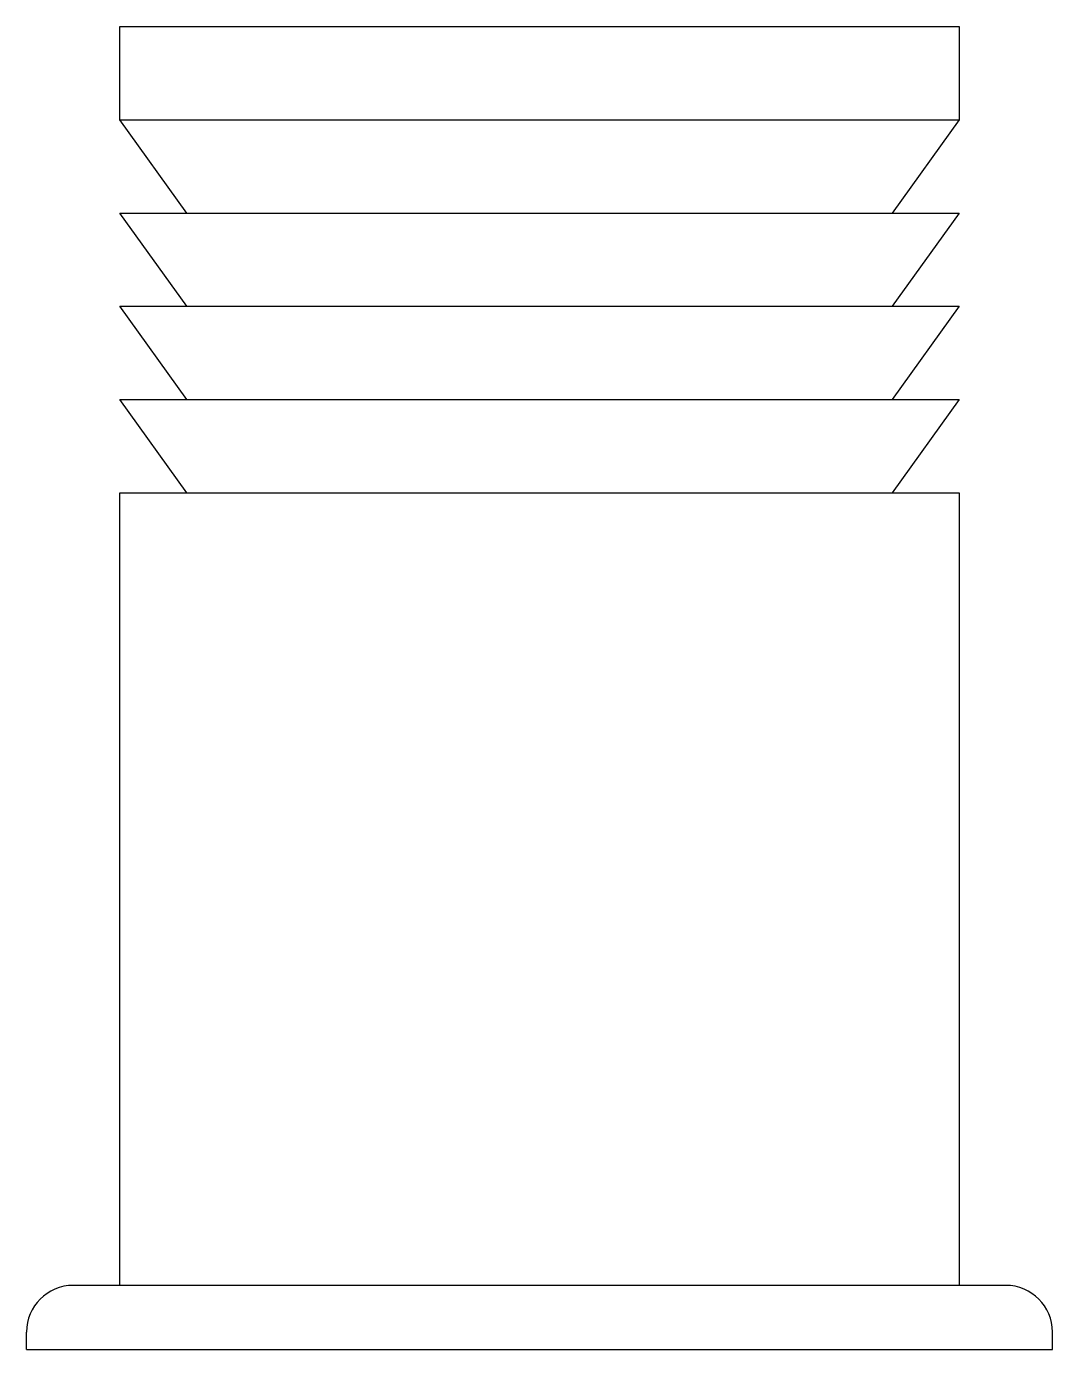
# Model space of a CAD drawing. Header units: millimetres. Extents: x -550 to 550, y 0 to 1419.
import ezdxf

# ---------------------------------------------------------------- set-up
doc = ezdxf.new("R2010")
doc.units = ezdxf.units.MM

msp = doc.modelspace()

# ---------------------------------------------------------------- linework, layer by layer
at = {"color": 0, "linetype": 'ByBlock', "lineweight": -2}
for p, q in [((-450, 1318.6), (-450, 1418.6)), ((-450, 1418.6), (450, 1418.6)), ((450, 1418.6), (450, 1318.6)), ((-377.9, 1218.6), (-450, 1318.6)), ((-450, 1318.6), (450, 1318.6)), ((450, 1318.6), (377.9, 1218.6)), ((-377.9, 1118.6), (-450, 1218.6)), ((-450, 1218.6), (450, 1218.6)), ((450, 1218.6), (377.9, 1118.6)), ((-377.9, 1018.6), (-450, 1118.6)), ((-450, 1118.6), (450, 1118.6)), ((450, 1118.6), (377.9, 1018.6)), ((-377.9, 918.6), (-450, 1018.6)), ((-450, 1018.6), (450, 1018.6)), ((450, 1018.6), (377.9, 918.6)), ((-450, 68.8), (-450, 918.6)), ((-450, 918.6), (450, 918.6)), ((450, 918.6), (450, 68.8)), ((500, 68.8), (-500, 68.8)), ((450, 68.8), (-450, 68.8)), ((-550, 0), (-550, 18.8)), ((550, 0), (550, 18.8)), ((-550, 0), (550, 0))]:
    msp.add_line(p, q, dxfattribs=at)
for centre, start, end in [((-500, 18.8), 90, 180), ((500, 18.8), 0, 90)]:
    msp.add_arc(centre, 50, start, end, dxfattribs=at)

doc.saveas('drawing.dxf')
